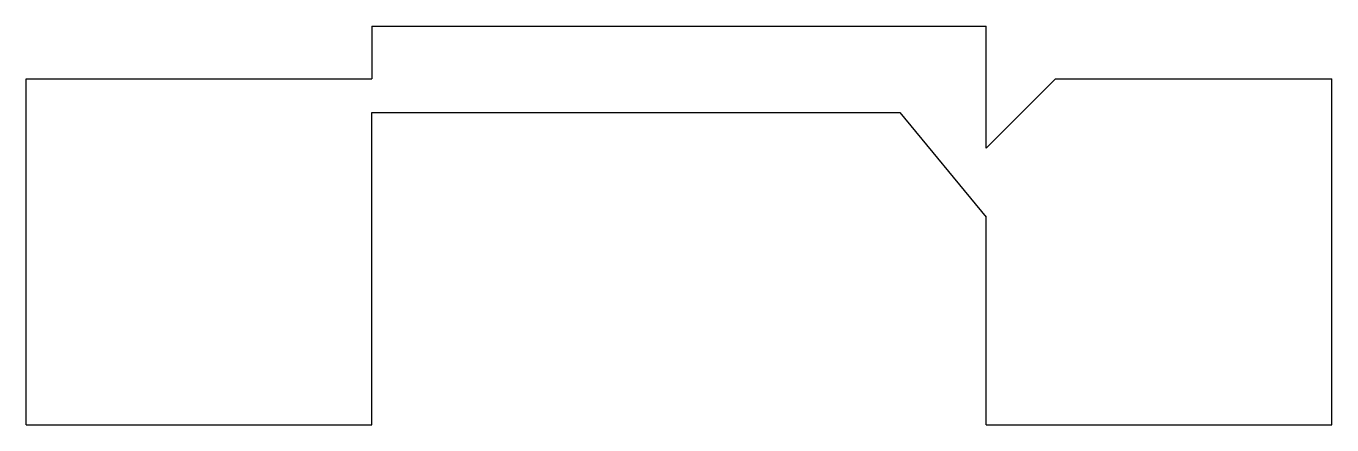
# Model space of a CAD drawing. Header units: millimetres. Extents: x -36 to 236, y -36 to 47.
import ezdxf

# ---------------------------------------------------------------- set-up
doc = ezdxf.new("R2010")
doc.units = ezdxf.units.MM

msp = doc.modelspace()

# ---------------------------------------------------------------- linework, layer by layer
at = {"linetype": 'CONTINUOUS'}
for p, q in [((36, 47), (164, 47)), ((36, 47), (36, 36)), ((164, 21.6), (164, 47)), ((-36, 36), (36, 36)), ((-36, -36), (-36, 36)), ((178.4, 36), (164, 21.6)), ((178.4, 36), (236, 36)), ((236, -36), (236, 36)), ((36, -36), (36, 29)), ((36, 29), (146, 29)), ((146, 29), (164, 7.2)), ((164, -36), (164, 7.2)), ((-36, -36), (36, -36)), ((164, -36), (236, -36))]:
    msp.add_line(p, q, dxfattribs=at)

doc.saveas('drawing.dxf')
